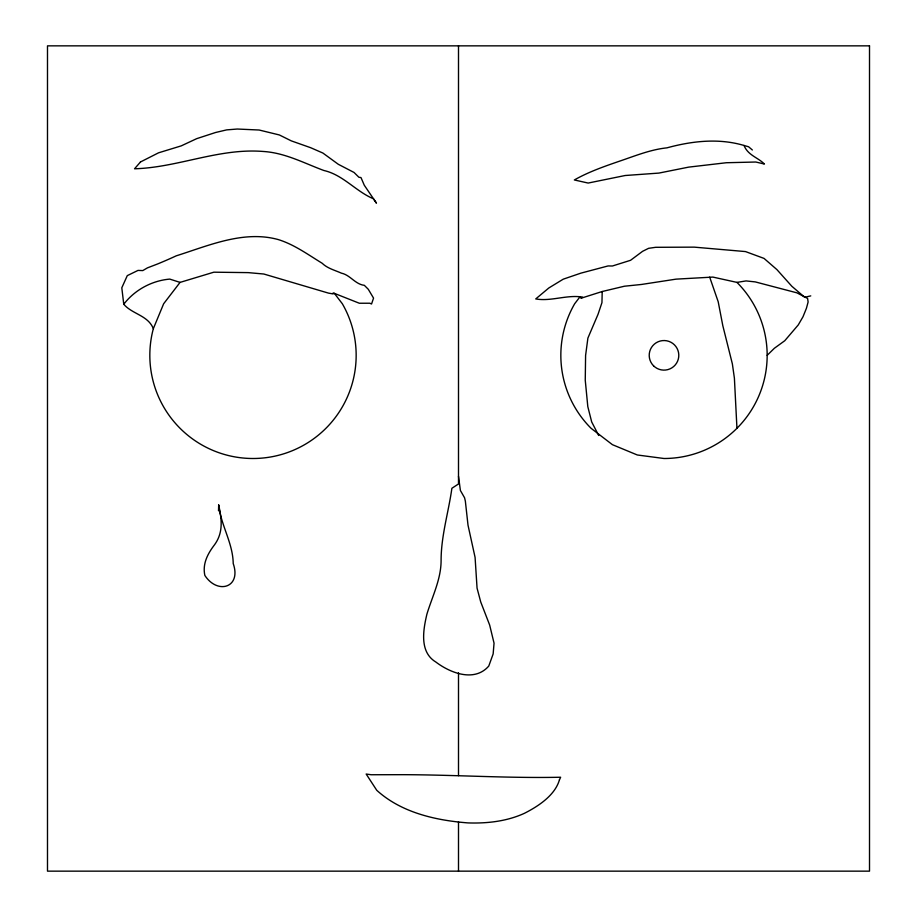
<?xml version="1.0" encoding="UTF-8"?>
<svg xmlns="http://www.w3.org/2000/svg" width="917" height="917" viewBox="0 0 917 917"><rect width="100%" height="100%" fill="white"/><g stroke="black" fill="none" stroke-linecap="round" stroke-linejoin="round"><path stroke-width="1.38" d="M767.162 355.337L774.372 348.265L784.769 340.723L798.26 324.927L802.994 316.778L806.421 308.307L808.118 301.991L807.602 298.449L796.896 292.832L755.253 281.897L746.06 280.923L736.947 282.39L712.876 277.083L676.035 279.146L641.464 284.465L624.42 286.219L602.205 291.514L601.953 302.633L598.056 314.256L587.9 338.086L585.596 355.452L585.252 380.211L587.808 406.621L591.694 421.946L598.675 435.472M218.51 510.826L218.682 504.98C220.894 525.303 232.918 542.956 233.216 563.542C241.641 587.625 217.547 594.915 204.858 575.44C202.279 563.726 207.85 553.467 214.67 544.595C223.53 532.261 221.696 519.056 218.682 504.98M153.345 328.641L163.65 303.756L180.053 282.39L213.844 272.189L248.243 272.624L263.832 274.023L328.458 293.108L333.169 293.933L333.192 292.89L359.326 303.24L369.803 303.229L371.545 303.997L373.551 298.117L368.29 289.291L364.347 285.325C355.234 284.35 350.225 274.974 341.388 273.151C334.831 270.194 327.426 268.417 322.154 263.248C307.997 254.605 294.414 244.644 278.516 239.646C243.865 229.938 208.767 245.584 176.236 255.832A456.723 456.723 0 0 1 157.415 264.039L147.499 267.844L142.777 270.584L138.008 270.412L127.291 275.627L121.801 287.8L123.761 304.261C132.369 314.279 147.935 315.265 153.345 328.641A103.162 103.162 0 0 0 266.457 457.617A103.162 103.162 0 0 0 342.339 303.756L334.361 293.36M123.761 304.261C134.673 289.944 151.786 280.648 169.76 279.1L180.053 282.39M579.819 297.039L574.661 303.756A103.162 103.162 0 0 0 591.052 428.285L612.418 444.676L637.304 454.981L664 458.5A103.162 103.162 0 0 0 736.947 282.39M602.205 291.514L580.908 298.277L582.593 297.085C566.798 294.506 550.991 301.682 535.734 298.931L548.836 287.972L563.233 279.181L580.931 273.128L608.086 265.941L612.418 265.999L630.552 260.302L642.576 251.327L648.594 248.324L655.644 247.303L694.295 247.143L745.51 251.579L764.033 258.411L776.917 269.609L791.829 286.264L804.713 297.28L810.766 295.882M744.031 145.471C718.802 137.986 692.163 140.977 666.957 147.843C651.976 149.391 637.716 154.87 623.617 159.776C606.79 165.553 589.734 171.238 574.34 179.961L588.152 183.056L625.142 175.514L658.922 173.084L688.69 167.123L726.367 162.733L755.826 162.022L764.434 164.04C757.774 157.323 747.94 155.363 744.031 145.471L748.627 146.789L752.364 149.987M709.689 277.14L718.206 301.773L722.814 325.684L732.362 363.866L734.402 378.171L736.947 428.285M458.5 476.347L460.403 490.492L464.575 497.782L465.355 501.14L468.014 525.189L475.086 557.421L477.058 588.141L480.737 601.988L489.667 625.073L494.045 643.172L493.151 653.924L488.772 666.063C474.421 682.512 450.339 673.009 435.85 662.028C419.252 652.021 423.173 630.036 426.898 614.195C432.205 596.612 440.962 579.613 441.1 560.872C441.008 536.216 448.482 512.557 451.886 488.28L458.5 483.97L458.5 45.85M458.5 672.803L458.5 775.656M458.5 821.896L458.5 871.15M559.462 779.748C555.094 795.268 538.371 806.249 524.398 813.322C506.826 821.357 487.248 823.546 468.094 822.916C435.632 820.417 401.302 812.622 376.749 790.294L366.17 774.04L371.11 774.739L403.583 774.682C455.978 774.842 508.201 778.35 560.642 777.238L559.462 779.748M140.473 161.977L134.547 168.785C178.081 167.536 218.796 147.935 263.064 151.454C284.832 152.738 303.596 162.939 323.793 170.47C343.004 174.78 355.716 191.309 373.483 198.806L376.451 203.15L364.278 185.223L360.989 177.577L358.902 177.256L354.031 172.453L338.304 164.292L322.887 153.047L310.657 147.706L291.297 140.874L279.364 134.959L259.144 130.019L237.297 129.033L226.671 129.882L215.587 132.495L196.674 138.662L181.245 145.872L158.572 152.807L140.473 161.977M869.511 45.85L47.489 45.85L47.489 871.15L869.511 871.15L869.511 45.85M653.546 365.803A14.798 14.798 0 0 0 678.293 359.166A14.798 14.798 0 0 0 660.171 341.044A14.798 14.798 0 0 0 653.546 365.803"/></g></svg>
